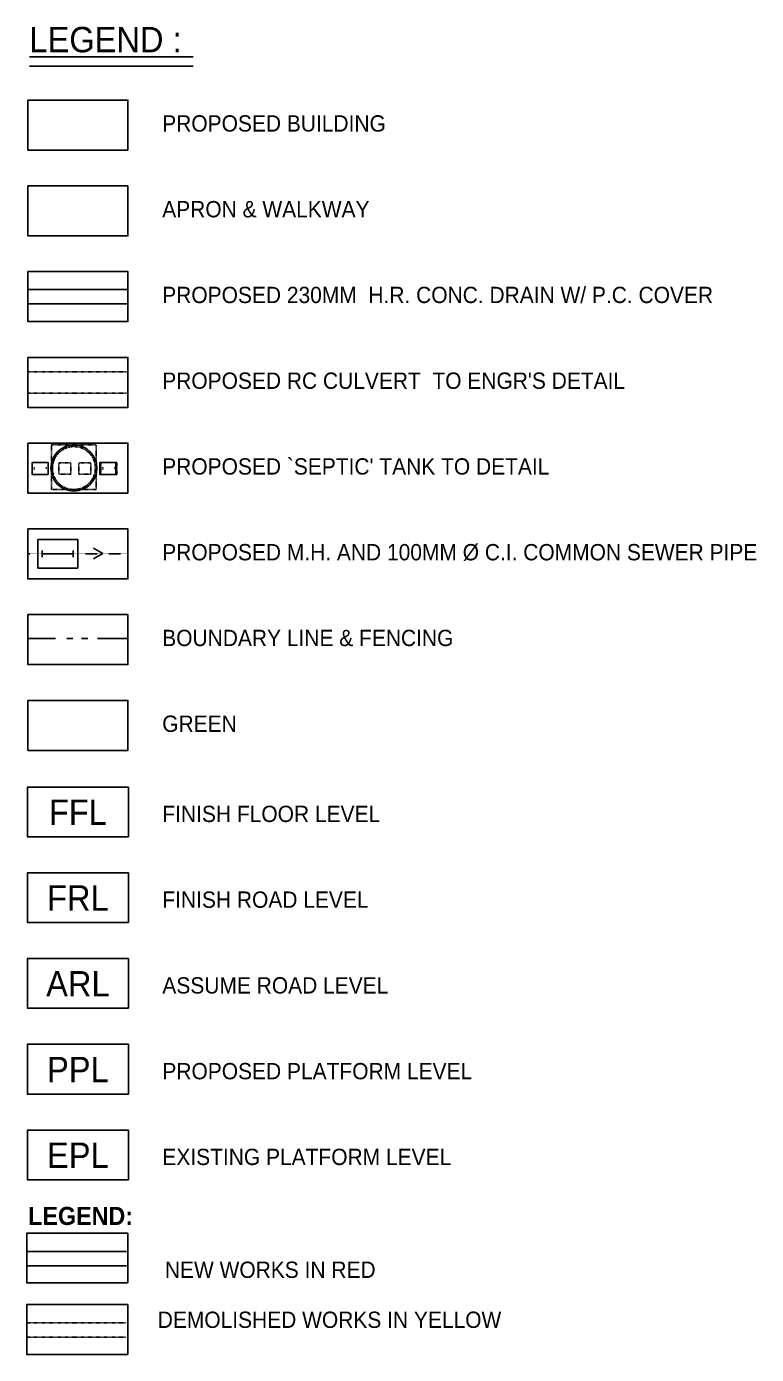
# Model space of a CAD drawing. Header units: inches. Extents: x 3562 to 70198, y -55726 to -1193.
# Drawn here: x 44195 to 54407, y -20248 to -1667 of the extents above; entities that cross this region are included whole.
import ezdxf

# ---------------------------------------------------------------- set-up
doc = ezdxf.new("R2010")
doc.units = ezdxf.units.IN
doc.header["$MEASUREMENT"] = 0
for name, pattern in [('PC_DASH_1', [0.125, 0.055556, -0.069444]), ('PC_DASH_2', [0.638889, 0.277778, -0.083333, 0.055556, -0.083333, 0.055556, -0.083333]), ('PC_DASH_3', [0.055556, 0.027778, -0.027778]), ('PC_DASH_4', [0.069444, 0.027778, -0.041667])]:
    doc.linetypes.add(name, pattern=pattern)
doc.layers.add('Notes', color=7, linetype='Continuous')
doc.layers.add('Title', color=7, linetype='Continuous')

# ---------------------------------------------------------------- blocks, each defined once
blk = doc.blocks.new('PD_912604')
at = {"layer": 'Title', "color": 7}
for p, q in [((44198, -18551), (44195, -18551)), ((45611, -18551), (44198, -18551)), ((44198, -19248), (44198, -18551)), ((45611, -19248), (45611, -18551)), ((44198, -19248), (44195, -19248)), ((44198, -19248), (45611, -19248)), ((44198, -19551), (44195, -19551)), ((45611, -19551), (44198, -19551)), ((44198, -20248), (44198, -19551)), ((45611, -20248), (45611, -19551)), ((44198, -20248), (44195, -20248)), ((44198, -20248), (45611, -20248))]:
    blk.add_line(p, q, dxfattribs=at)
at = {"layer": 'Title', "color": 12, "true_color": 0xdc0806}
for p, q in [((44202, -18807), (45593, -18807)), ((44202, -19007), (45593, -19007))]:
    blk.add_line(p, q, dxfattribs=at)
at = {"layer": 'Title', "color": 30, "linetype": 'PC_DASH_1', "true_color": 0xff6402}
for p, q in [((44202, -19807), (45593, -19807)), ((44202, -20007), (45593, -20007))]:
    blk.add_line(p, q, dxfattribs=at)
at = {"layer": 'Title', "color": 7, "attachment_point": 1}
for s, insert, char_height, width in [('\\pxsm0.83;\\fHelvetica|b1|i0|c0|p253.5590;\\W0.92;LEGEND:', (44218, -18183), 253.56, 1587.5), ('\\pxsm0.83;\\fHelvetica|b0|i0|c0|p228.2031;\\W0.92;NEW WORKS IN RED', (46130, -18949), 228.2, 3210.28), ('\\pxsm0.83;\\fHelvetica|b0|i0|c0|p228.2031;\\W0.92;DEMOLISHED WORKS IN YELLOW', (46030, -19649), 228.2, 5221.11)]:
    blk.add_mtext(s, dxfattribs=dict(at, insert=insert, char_height=char_height, width=width))
blk = doc.blocks.new('PD_912718')
at = {"layer": 'Notes', "color": 7}
for p, q in [((44352, -8846), (44912, -8846)), ((44352, -8846), (44352, -9246)), ((44912, -8846), (44912, -9246)), ((44414, -9000), (44414, -9093)), ((44849, -9000), (44849, -9093)), ((44912, -9246), (44352, -9246))]:
    blk.add_line(p, q, dxfattribs=at)
blk = doc.blocks.new('PD_912719')
at = {"layer": 'Notes', "color": 7}
for p, q in [((44207, -12308), (44203, -12308)), ((45619, -12308), (44207, -12308)), ((44207, -13005), (44207, -12308)), ((45619, -13005), (45619, -12308)), ((44207, -13005), (44203, -13005)), ((44207, -13005), (45619, -13005))]:
    blk.add_line(p, q, dxfattribs=at)
blk = doc.blocks.new('PD_912720')
at = {"layer": 'Notes', "color": 7}
for p, q in [((44207, -13508), (44203, -13508)), ((45619, -13508), (44207, -13508)), ((44207, -14205), (44207, -13508)), ((45619, -14205), (45619, -13508)), ((44207, -14205), (44203, -14205)), ((44207, -14205), (45619, -14205))]:
    blk.add_line(p, q, dxfattribs=at)
blk = doc.blocks.new('PD_912721')
at = {"layer": 'Notes', "color": 7}
for p, q in [((44207, -14708), (44203, -14708)), ((45619, -14708), (44207, -14708)), ((44207, -15405), (44207, -14708)), ((45619, -15405), (45619, -14708)), ((44207, -15405), (44203, -15405)), ((44207, -15405), (45619, -15405))]:
    blk.add_line(p, q, dxfattribs=at)
blk = doc.blocks.new('PD_912722')
at = {"layer": 'Notes', "color": 7}
for p, q in [((44207, -17108), (44203, -17108)), ((45619, -17108), (44207, -17108)), ((44207, -17805), (44207, -17108)), ((45619, -17805), (45619, -17108)), ((44207, -17805), (44203, -17805)), ((44207, -17805), (45619, -17805))]:
    blk.add_line(p, q, dxfattribs=at)
blk = doc.blocks.new('PD_912723')
at = {"layer": 'Notes', "color": 7, "linetype": 'PC_DASH_3'}
for p, q in [((44213, -6496), (45613, -6496)), ((44213, -6796), (45613, -6796))]:
    blk.add_line(p, q, dxfattribs=at)
blk = doc.blocks.new('PD_912724')
at = {"layer": 'Notes', "color": 7}
for p, q in [((44235, -2091), (46528, -2091)), ((44235, -2222), (46528, -2222))]:
    blk.add_line(p, q, dxfattribs=at)
at = {"layer": 'Notes', "color": 7, "insert": (44235, -1672), "char_height": 354.98, "width": 2293.06, "attachment_point": 1}
blk.add_mtext('\\pxsm0.83;\\fHelvetica|b0|i0|c0|p354.9826;\\W0.92;LEGEND :', dxfattribs=at)
blk = doc.blocks.new('PD_912725')
at = {"layer": 'Notes', "color": 7}
for p, q in [((44207, -15908), (44203, -15908)), ((45619, -15908), (44207, -15908)), ((44207, -16605), (44207, -15908)), ((45619, -16605), (45619, -15908)), ((44207, -16605), (44203, -16605)), ((44207, -16605), (45619, -16605))]:
    blk.add_line(p, q, dxfattribs=at)
blk = doc.blocks.new('PD_912726')
at = {"layer": 'Notes', "color": 7, "linetype": 'PC_DASH_4'}
for p, q in [((45234, -7933), (45234, -7765)), ((45459, -7765), (45234, -7765)), ((45459, -7765), (45459, -7933)), ((45459, -7933), (45234, -7933)), ((45264, -7827), (45264, -7864)), ((45430, -7827), (45430, -7862))]:
    blk.add_line(p, q, dxfattribs=at)
blk = doc.blocks.new('PD_912727')
at = {"layer": 'Notes', "color": 7, "linetype": 'PC_DASH_4'}
for p, q in [((44271, -7933), (44271, -7765)), ((44496, -7765), (44271, -7765)), ((44496, -7765), (44496, -7933)), ((44496, -7933), (44271, -7933)), ((44301, -7827), (44301, -7864)), ((44467, -7827), (44467, -7862))]:
    blk.add_line(p, q, dxfattribs=at)
blk = doc.blocks.new('PD_912728')
at = {"layer": 'Notes', "color": 7, "linetype": 'PC_DASH_4'}
for p, q in [((44648, -7771), (44816, -7771)), ((44648, -7932), (44648, -7771)), ((44816, -7932), (44816, -7771)), ((44816, -7932), (44648, -7932))]:
    blk.add_line(p, q, dxfattribs=at)
blk = doc.blocks.new('PD_912729')
at = {"layer": 'Notes', "color": 7, "linetype": 'PC_DASH_4'}
for p, q in [((44926, -7771), (45094, -7771)), ((44926, -7932), (44926, -7771)), ((45094, -7932), (45094, -7771)), ((45094, -7932), (44926, -7932))]:
    blk.add_line(p, q, dxfattribs=at)

msp = doc.modelspace()

# ---------------------------------------------------------------- linework, layer by layer
at = {"layer": 'Notes', "color": 7}
for p, q in [((44213, -5346), (45613, -5346)), ((44213, -5546), (45613, -5546)), ((45262, -9041), (45131, -8966)), ((45262, -9041), (45131, -9117)), ((44207, -10232), (44600, -10232)), ((44758, -10232), (44844, -10232)), ((44964, -10232), (45050, -10232)), ((45186, -10232), (45619, -10232))]:
    msp.add_line(p, q, dxfattribs=at)
at = {"layer": 'Notes', "color": 7, "linetype": 'PC_DASH_2'}
msp.add_line((44213, -9046), (45613, -9046), dxfattribs=at)
at = {"layer": 'Notes', "color": 7}
for points in [[(44213, -2696), (45613, -2696), (45613, -3396), (44213, -3396), (44213, -2696)], [(44213, -3896), (45613, -3896), (45613, -4596), (44213, -4596), (44213, -3896)], [(44213, -5096), (45613, -5096), (45613, -5796), (44213, -5796), (44213, -5096)], [(44213, -6296), (45613, -6296), (45613, -6996), (44213, -6996), (44213, -6296)], [(44213, -7496), (45613, -7496), (45613, -8196), (44213, -8196), (44213, -7496)], [(44271, -7765), (44496, -7765), (44496, -7933), (44271, -7933), (44271, -7765)], [(45219, -7765), (45444, -7765), (45444, -7933), (45219, -7933), (45219, -7765)], [(44213, -8696), (45613, -8696), (45613, -9396), (44213, -9396), (44213, -8696)], [(44213, -9896), (45613, -9896), (45613, -10596), (44213, -10596), (44213, -9896)], [(44213, -11096), (45613, -11096), (45613, -11796), (44213, -11796), (44213, -11096)]]:
    msp.add_lwpolyline(points, dxfattribs=at)
at = {"layer": 'Notes', "color": 7, "linetype": 'PC_DASH_4'}
msp.add_lwpolyline([(44545, -7522), (45170, -7522), (45170, -8147), (44545, -8147), (44545, -7522)], dxfattribs=at)
at = {"layer": 'Notes', "color": 7}
msp.add_circle((44857, -7845), 322, dxfattribs=at)
at = {"layer": 'Notes', "color": 7, "linetype": 'PC_DASH_4'}
msp.add_circle((44857, -7845), 300, dxfattribs=at)

# ---------------------------------------------------------------- block references
at = {"layer": 'Notes'}
for name in ['PD_912724', 'PD_912723', 'PD_912727', 'PD_912728', 'PD_912729', 'PD_912726', 'PD_912718', 'PD_912719', 'PD_912720', 'PD_912721', 'PD_912725', 'PD_912722']:
    msp.add_blockref(name, (0, 0), dxfattribs=at)
at = {"layer": 'Title'}
msp.add_blockref('PD_912604', (0, 0), dxfattribs=at)

# ---------------------------------------------------------------- texts
at = {"layer": 'Notes', "color": 7}
for s, insert, char_height, width, attachment_point in [('\\pxsm0.83;\\fHelvetica|b0|i0|c0|p228.2031;\\W0.92;PROPOSED BUILDING', (46093, -2908), 228.2, 3386.67, 1), ('\\pxsm0.83;\\fHelvetica|b0|i0|c0|p228.2031;\\W0.92;APRON & WALKWAY', (46093, -4108), 228.2, 3139.72, 1), ('\\pxsm0.83;\\fHelvetica|b0|i0|c0|p228.2031;\\W0.92;PROPOSED 230MM  H.R. CONC. DRAIN W/ P.C. COVER', (46093, -5308), 228.2, 8360.83, 1), ("\\pxsm0.83;\\fHelvetica|b0|i0|c0|p228.2031;\\W0.92;PROPOSED RC CULVERT  TO ENGR'S DETAIL", (46093, -6508), 228.2, 7020.28, 1), ("\\pxsm0.83;\\fHelvetica|b0|i0|c0|p228.2031;\\W0.92;PROPOSED `SEPTIC' TANK TO DETAIL", (46093, -7708), 228.2, 5856.11, 1), ('\\pxsm0.83;\\fHelvetica|b0|i0|c0|p228.2031;\\W0.92;PROPOSED M.H. AND 100MM %%C C.I. COMMON SEWER PIPE', (46093, -8908), 228.2, 9031.11, 1), ('\\pxsm0.83;\\fHelvetica|b0|i0|c0|p228.2031;\\W0.92;BOUNDARY LINE & FENCING', (46093, -10108), 228.2, 4409.72, 1), ('\\pxsm0.83;\\fHelvetica|b0|i0|c0|p228.2031;\\W0.92;GREEN', (46093, -11308), 228.2, 1128.89, 1), ('\\pxsm0.83;\\fHelvetica|b0|i0|c0|p354.9826;\\W0.92;FFL', (44913, -12484), 354.98, 881.94, 2), ('\\pxsm0.83;\\fHelvetica|b0|i0|c0|p228.2031;\\W0.92;FINISH FLOOR LEVEL', (46095, -12570), 228.2, 3316.11, 1), ('\\pxsm0.83;\\fHelvetica|b0|i0|c0|p354.9826;\\W0.92;FRL', (44913, -13684), 354.98, 917.22, 2), ('\\pxsm0.83;\\fHelvetica|b0|i0|c0|p228.2031;\\W0.92;FINISH ROAD LEVEL', (46095, -13770), 228.2, 3139.72, 1), ('\\pxsm0.83;\\fHelvetica|b0|i0|c0|p354.9826;\\W0.92;ARL', (44913, -14884), 354.98, 952.5, 2), ('\\pxsm0.83;\\fHelvetica|b0|i0|c0|p228.2031;\\W0.92;ASSUME ROAD LEVEL', (46095, -14970), 228.2, 3421.94, 1), ('\\pxsm0.83;\\fHelvetica|b0|i0|c0|p354.9826;\\W0.92;PPL', (44913, -16084), 354.98, 917.22, 2), ('\\pxsm0.83;\\fHelvetica|b0|i0|c0|p228.2031;\\W0.92;PROPOSED PLATFORM LEVEL', (46095, -16170), 228.2, 4691.94, 1), ('\\pxsm0.83;\\fHelvetica|b0|i0|c0|p354.9826;\\W0.92;EPL', (44913, -17284), 354.98, 917.22, 2), ('\\pxsm0.83;\\fHelvetica|b0|i0|c0|p228.2031;\\W0.92;EXISTING PLATFORM LEVEL', (46095, -17370), 228.2, 4374.44, 1)]:
    msp.add_mtext(s, dxfattribs=dict(at, insert=insert, char_height=char_height, width=width, attachment_point=attachment_point))

doc.saveas('drawing.dxf')
